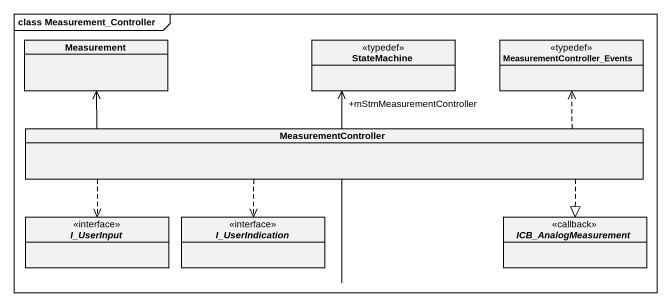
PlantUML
@startuml
mainframe class Measurement_Controller
hide circle
hide empty members
class Measurement
class StateMachine <<typedef>>
class MeasurementController_Events <<typedef>>
class MeasurementController
interface I_UserInput
interface I_UserIndication
interface ICB_AnalogMeasurement <<callback>>
MeasurementController -left-> Measurement
MeasurementController -up-> "+mStmMeasurementController" StateMachine
MeasurementController .right.> MeasurementController_Events
MeasurementController .left.> I_UserInput
MeasurementController ..> I_UserIndication
MeasurementController .right.|> ICB_AnalogMeasurement
@enduml
